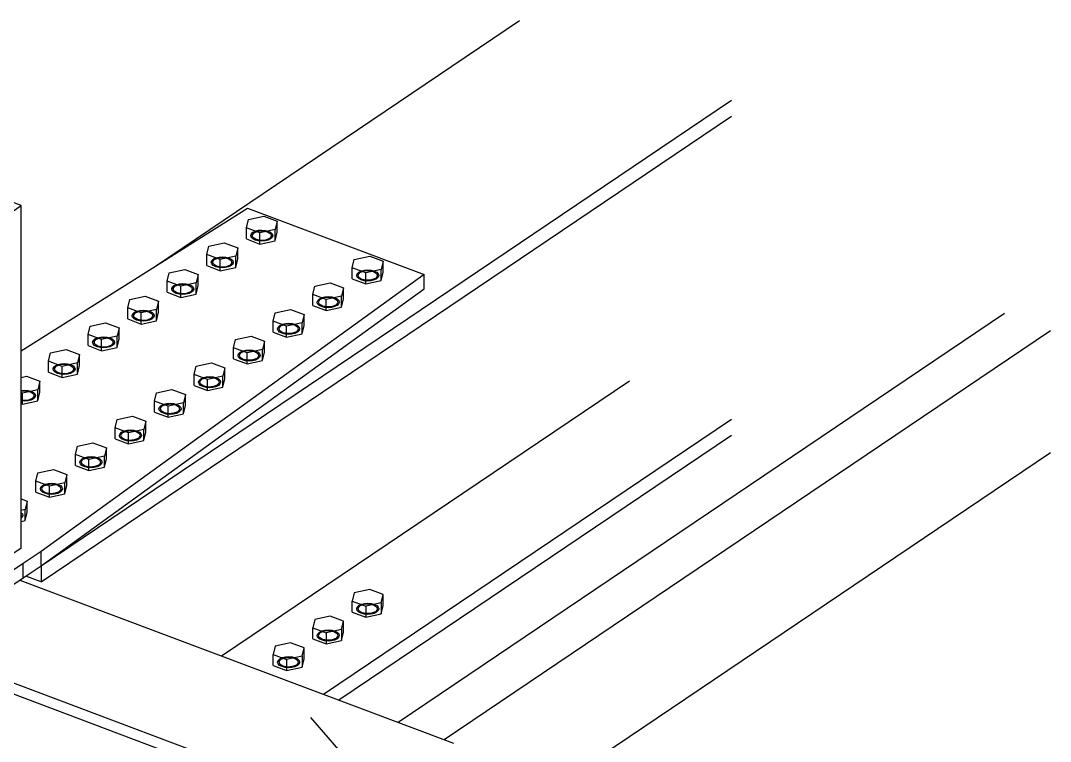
# Model space of a CAD drawing. Header units: millimetres. Extents: x 15962 to 71432, y 9666 to 72266.
# Drawn here: x 54967 to 56135, y 39751 to 40569 of the extents above; entities that cross this region are included whole.
import ezdxf

# ---------------------------------------------------------------- set-up
doc = ezdxf.new("R2010")
doc.units = ezdxf.units.MM
doc.header["$LTSCALE"] = 2

msp = doc.modelspace()

# ---------------------------------------------------------------- hatches: boundary and pattern name
at = {"linetype": 'Continuous'}
h = msp.add_hatch(dxfattribs=at)
h.set_pattern_fill('', scale=14, style=0, pattern_type=0)
h.set_pattern_definition([(45, (54610.557, 40332.933), (-31.431, 31.431), [])])
h.paths.add_polyline_path([(54763.1297, 40435.8638), (54610.557, 40332.9328), (54814.8767, 40256.0707), (54967.4495, 40359.0016)])
h.paths.add_polyline_path([(54814.6738, 40256.7757), (54611.9565, 40333.0351), (54763.3327, 40435.1587), (54966.0499, 40358.8994)])

# ---------------------------------------------------------------- linework, layer by layer
at = {"color": 2, "linetype": 'Continuous'}
for p, q in [((55119.7164, 40290.2352), (55532.9935, 40569.0465)), ((54989.9652, 39950.1081), (55773.3697, 40478.6204)), ((54989.9652, 39931.9676), (55773.3697, 40460.4799)), ((54967.4495, 40359.0016), (54763.1297, 40435.8638)), ((54814.8767, 40256.0707), (54967.4495, 40359.0016)), ((54967.4495, 39970.2756), (54967.4495, 40359.0016)), ((54967.4495, 40194.2627), (55224.2754, 40356.1378)), ((55224.2754, 40356.1378), (55424.7322, 40280.8796)), ((55424.7322, 40280.8796), (54989.9652, 39966.521)), ((55424.7322, 40264.4667), (55424.7322, 40280.8796)), ((54989.9652, 39950.1081), (55424.7322, 40264.4667)), ((55395.143, 39772.545), (56083.2742, 40236.7826)), ((55447.2239, 39752.9523), (56135.3557, 40217.1903)), ((55194.9035, 39847.8745), (55657.7888, 40160.1532)), ((55310.4832, 39804.3938), (55773.3697, 40116.6733)), ((55327.7462, 39797.8995), (55773.3697, 40098.5328)), ((55404.1579, 39585.6848), (56135.3557, 40078.9766)), ((54967.4495, 39970.2756), (54814.8767, 39867.3447)), ((54989.9652, 39966.521), (54969.6486, 39952.8824)), ((54989.9652, 39950.1081), (54989.9652, 39966.521)), ((54969.6486, 39952.8824), (54849.9837, 39872.1522)), ((54969.6486, 39936.4695), (54969.6486, 39952.8824)), ((54969.6486, 39936.4695), (54989.9652, 39950.1081)), ((54989.9652, 39950.1081), (54989.9652, 39931.9676)), ((54849.9837, 39855.7393), (54969.6486, 39936.4695)), ((54965.9803, 39933.9947), (55458.1866, 39748.8282)), ((54967.4495, 39933.442), (54967.4495, 39934.9859)), ((54989.9652, 39931.9676), (54972.6471, 39938.4824)), ((54852.2986, 39857.3011), (55344.5049, 39672.1346)), ((54840.3442, 39849.1863), (55344.5049, 39659.5226)), ((55327.8, 39797.8793), (55328.9668, 39798.7229))]:
    msp.add_line(p, q, dxfattribs=at)
at = {"color": 7, "linetype": 'Continuous'}
for p, q in [((55222.9715, 40333.7233), (55225.2109, 40343.2549)), ((55225.2109, 40343.2549), (55242.7162, 40347.0437)), ((55242.7162, 40347.0437), (55257.9821, 40341.3009)), ((55257.9821, 40341.3009), (55255.7427, 40331.7693)), ((55257.9821, 40328.758), (55257.9821, 40341.3009)), ((55222.9715, 40321.1804), (55222.9715, 40333.7233)), ((55238.2374, 40327.9804), (55222.9715, 40333.7233)), ((55228.6402, 40326.9934), (55230.4611, 40328.737)), ((55230.4611, 40328.737), (55233.2625, 40330.1117)), ((55231.663, 40328.2848), (55236.1346, 40330.0607)), ((55233.2625, 40330.1117), (55236.77, 40330.9831)), ((55236.1346, 40330.0607), (55241.7697, 40330.4723)), ((55236.77, 40330.9831), (55240.6404, 40331.2658)), ((55255.7427, 40331.7693), (55238.2374, 40327.9804)), ((55240.6404, 40331.2658), (55244.4948, 40330.9322)), ((55241.7697, 40330.4723), (55247.0584, 40329.4094)), ((55244.4948, 40330.9322), (55247.9558, 40330.0148)), ((55247.0584, 40329.4094), (55250.5835, 40327.1567)), ((55247.9558, 40330.0148), (55250.6848, 40328.6036)), ((55250.6848, 40328.6036), (55252.4145, 40326.8366)), ((55255.7427, 40319.2264), (55255.7427, 40331.7693)), ((55255.7427, 40319.2264), (55257.9821, 40328.758)), ((55222.9715, 40321.1804), (55238.2374, 40315.4375)), ((55227.9779, 40325.0516), (55228.6402, 40326.9934)), ((55228.539, 40323.1018), (55227.9779, 40325.0516)), ((55230.2688, 40321.3348), (55228.539, 40323.1018)), ((55229.553, 40325.6205), (55231.663, 40328.2848)), ((55230.3701, 40322.7817), (55229.553, 40325.6205)), ((55232.9977, 40319.9236), (55230.2688, 40321.3348)), ((55233.8952, 40320.529), (55230.3701, 40322.7817)), ((55236.4588, 40319.0062), (55232.9977, 40319.9236)), ((55239.1839, 40319.4661), (55233.8952, 40320.529)), ((55240.3132, 40318.6726), (55236.4588, 40319.0062)), ((55238.2374, 40315.4375), (55238.2374, 40327.9804)), ((55238.2374, 40315.4375), (55255.7427, 40319.2264)), ((55244.819, 40319.8777), (55239.1839, 40319.4661)), ((55244.1836, 40318.9553), (55240.3132, 40318.6726)), ((55247.6911, 40319.8267), (55244.1836, 40318.9553)), ((55249.2906, 40321.6536), (55244.819, 40319.8777)), ((55250.4925, 40321.2014), (55247.6911, 40319.8267)), ((55251.4005, 40324.3179), (55249.2906, 40321.6536)), ((55252.3134, 40322.945), (55250.4925, 40321.2014)), ((55250.5835, 40327.1567), (55251.4005, 40324.3179)), ((55252.9757, 40324.8868), (55252.3134, 40322.945)), ((55252.4145, 40326.8366), (55252.9757, 40324.8868)), ((55178.0971, 40303.4495), (55180.3365, 40312.9811)), ((55180.3365, 40312.9811), (55197.8418, 40316.7699)), ((55197.8418, 40316.7699), (55213.1078, 40311.0271)), ((55213.1078, 40311.0271), (55210.8684, 40301.4955)), ((55213.1078, 40298.4842), (55213.1078, 40311.0271)), ((55178.0971, 40290.9066), (55178.0971, 40303.4495)), ((55193.3631, 40297.7066), (55178.0971, 40303.4495)), ((55183.1035, 40294.7778), (55183.7658, 40296.7196)), ((55183.6647, 40292.828), (55183.1035, 40294.7778)), ((55183.7658, 40296.7196), (55185.5868, 40298.4631)), ((55184.6787, 40295.3467), (55186.7887, 40298.011)), ((55185.4957, 40292.5079), (55184.6787, 40295.3467)), ((55185.5868, 40298.4631), (55188.3881, 40299.8379)), ((55186.7887, 40298.011), (55191.2603, 40299.7869)), ((55188.3881, 40299.8379), (55191.8957, 40300.7093)), ((55191.2603, 40299.7869), (55196.8954, 40300.1985)), ((55191.8957, 40300.7093), (55195.7661, 40300.992)), ((55210.8684, 40301.4955), (55193.3631, 40297.7066)), ((55193.3631, 40285.1637), (55193.3631, 40297.7066)), ((55195.7661, 40300.992), (55199.6204, 40300.6584)), ((55196.8954, 40300.1985), (55202.184, 40299.1355)), ((55199.6204, 40300.6584), (55203.0815, 40299.741)), ((55202.184, 40299.1355), (55205.7092, 40296.8829)), ((55203.0815, 40299.741), (55205.8105, 40298.3298)), ((55206.5262, 40294.0441), (55204.4162, 40291.3798)), ((55205.7092, 40296.8829), (55206.5262, 40294.0441)), ((55205.8105, 40298.3298), (55207.5402, 40296.5628)), ((55208.1014, 40294.613), (55207.4391, 40292.6712)), ((55207.5402, 40296.5628), (55208.1014, 40294.613)), ((55210.8684, 40288.9526), (55210.8684, 40301.4955)), ((55210.8684, 40288.9526), (55213.1078, 40298.4842)), ((55343.1595, 40288.5102), (55345.3989, 40298.0419)), ((55345.3989, 40298.0419), (55362.9043, 40301.8307)), ((55362.9043, 40301.8307), (55378.1702, 40296.0879)), ((55378.1702, 40296.0879), (55375.9308, 40286.5562)), ((55378.1702, 40283.545), (55378.1702, 40296.0879)), ((55133.2228, 40273.1756), (55135.4622, 40282.7073)), ((55135.4622, 40282.7073), (55152.9675, 40286.4961)), ((55152.9675, 40286.4961), (55168.2334, 40280.7533)), ((55178.0971, 40290.9066), (55193.3631, 40285.1637)), ((55185.3944, 40291.061), (55183.6647, 40292.828)), ((55188.1234, 40289.6498), (55185.3944, 40291.061)), ((55189.0209, 40290.2552), (55185.4957, 40292.5079)), ((55191.5845, 40288.7324), (55188.1234, 40289.6498)), ((55194.3095, 40289.1923), (55189.0209, 40290.2552)), ((55195.4388, 40288.3988), (55191.5845, 40288.7324)), ((55193.3631, 40285.1637), (55210.8684, 40288.9526)), ((55199.9446, 40289.6039), (55194.3095, 40289.1923)), ((55199.3092, 40288.6815), (55195.4388, 40288.3988)), ((55202.8168, 40289.5529), (55199.3092, 40288.6815)), ((55204.4162, 40291.3798), (55199.9446, 40289.6039)), ((55205.6181, 40290.9276), (55202.8168, 40289.5529)), ((55207.4391, 40292.6712), (55205.6181, 40290.9276)), ((55343.1595, 40275.9673), (55343.1595, 40288.5102)), ((55358.4255, 40282.7674), (55343.1595, 40288.5102)), ((55348.8282, 40281.7803), (55350.6492, 40283.5239)), ((55349.7411, 40280.4075), (55351.8511, 40283.0718)), ((55350.6492, 40283.5239), (55353.4506, 40284.8987)), ((55351.8511, 40283.0718), (55356.3227, 40284.8476)), ((55353.4506, 40284.8987), (55356.9581, 40285.7701)), ((55356.3227, 40284.8476), (55361.9578, 40285.2593)), ((55356.9581, 40285.7701), (55360.8285, 40286.0528)), ((55375.9308, 40286.5562), (55358.4255, 40282.7674)), ((55358.4255, 40270.2245), (55358.4255, 40282.7674)), ((55360.8285, 40286.0528), (55364.6829, 40285.7191)), ((55361.9578, 40285.2593), (55367.2464, 40284.1963)), ((55364.6829, 40285.7191), (55368.1439, 40284.8018)), ((55367.2464, 40284.1963), (55370.7716, 40281.9436)), ((55368.1439, 40284.8018), (55370.8729, 40283.3905)), ((55370.7716, 40281.9436), (55371.5886, 40279.1048)), ((55370.8729, 40283.3905), (55372.6026, 40281.6235)), ((55375.9308, 40274.0133), (55375.9308, 40286.5562)), ((55375.9308, 40274.0133), (55378.1702, 40283.545)), ((55133.2228, 40260.6328), (55133.2228, 40273.1756)), ((55148.4887, 40267.4328), (55133.2228, 40273.1756)), ((55143.5138, 40269.5641), (55147.0213, 40270.4355)), ((55147.0213, 40270.4355), (55150.8917, 40270.7182)), ((55165.994, 40271.2216), (55148.4887, 40267.4328)), ((55150.8917, 40270.7182), (55154.7461, 40270.3846)), ((55154.7461, 40270.3846), (55158.2072, 40269.4672)), ((55168.2334, 40280.7533), (55165.994, 40271.2216)), ((55165.994, 40258.6787), (55165.994, 40271.2216)), ((55168.2334, 40268.2104), (55168.2334, 40280.7533)), ((55300.5246, 40267.7681), (55318.0299, 40271.5569)), ((55318.0299, 40271.5569), (55333.2958, 40265.8141)), ((55343.1595, 40275.9673), (55358.4255, 40270.2245)), ((55348.1659, 40279.8386), (55348.8282, 40281.7803)), ((55348.7271, 40277.8888), (55348.1659, 40279.8386)), ((55350.4568, 40276.1218), (55348.7271, 40277.8888)), ((55350.5582, 40277.5687), (55349.7411, 40280.4075)), ((55353.1858, 40274.7105), (55350.4568, 40276.1218)), ((55354.0833, 40275.316), (55350.5582, 40277.5687)), ((55356.6469, 40273.7932), (55353.1858, 40274.7105)), ((55359.372, 40274.253), (55354.0833, 40275.316)), ((55360.5012, 40273.4595), (55356.6469, 40273.7932)), ((55358.4255, 40270.2245), (55375.9308, 40274.0133)), ((55365.007, 40274.6647), (55359.372, 40274.253)), ((55364.3716, 40273.7422), (55360.5012, 40273.4595)), ((55367.8792, 40274.6136), (55364.3716, 40273.7422)), ((55369.4787, 40276.4405), (55365.007, 40274.6647)), ((55370.6805, 40275.9884), (55367.8792, 40274.6136)), ((55371.5886, 40279.1048), (55369.4787, 40276.4405)), ((55372.5015, 40277.732), (55370.6805, 40275.9884)), ((55373.1638, 40279.6737), (55372.5015, 40277.732)), ((55372.6026, 40281.6235), (55373.1638, 40279.6737)), ((55133.2228, 40260.6328), (55148.4887, 40254.8899)), ((55138.2292, 40264.504), (55138.8915, 40266.4457)), ((55138.7904, 40262.5542), (55138.2292, 40264.504)), ((55140.5201, 40260.7872), (55138.7904, 40262.5542)), ((55138.8915, 40266.4457), (55140.7124, 40268.1893)), ((55139.8044, 40265.0729), (55141.9143, 40267.7372)), ((55140.6214, 40262.2341), (55139.8044, 40265.0729)), ((55143.249, 40259.3759), (55140.5201, 40260.7872)), ((55144.1465, 40259.9814), (55140.6214, 40262.2341)), ((55140.7124, 40268.1893), (55143.5138, 40269.5641)), ((55141.9143, 40267.7372), (55146.3859, 40269.5131)), ((55146.7101, 40258.4586), (55143.249, 40259.3759)), ((55149.4352, 40258.9185), (55144.1465, 40259.9814)), ((55146.3859, 40269.5131), (55152.021, 40269.9247)), ((55148.4887, 40254.8899), (55148.4887, 40267.4328)), ((55148.4887, 40254.8899), (55165.994, 40258.6787)), ((55155.0703, 40259.3301), (55149.4352, 40258.9185)), ((55152.021, 40269.9247), (55157.3097, 40268.8617)), ((55157.9424, 40259.279), (55154.4349, 40258.4077)), ((55159.5419, 40261.106), (55155.0703, 40259.3301)), ((55157.3097, 40268.8617), (55160.8348, 40266.6091)), ((55160.7438, 40260.6538), (55157.9424, 40259.279)), ((55158.2072, 40269.4672), (55160.9361, 40268.056)), ((55161.6519, 40263.7702), (55159.5419, 40261.106)), ((55162.5647, 40262.3974), (55160.7438, 40260.6538)), ((55160.8348, 40266.6091), (55161.6519, 40263.7702)), ((55160.9361, 40268.056), (55162.6659, 40266.289)), ((55163.227, 40264.3392), (55162.5647, 40262.3974)), ((55162.6659, 40266.289), (55163.227, 40264.3392)), ((55165.994, 40258.6787), (55168.2334, 40268.2104)), ((55298.2852, 40258.2364), (55300.5246, 40267.7681)), ((55333.2958, 40265.8141), (55331.0565, 40256.2824)), ((55333.2958, 40253.2712), (55333.2958, 40265.8141)), ((55088.3484, 40242.9018), (55090.5878, 40252.4335)), ((55090.5878, 40252.4335), (55108.0931, 40256.2223)), ((55108.0931, 40256.2223), (55123.3591, 40250.4795)), ((55123.3591, 40250.4795), (55121.1197, 40240.9478)), ((55123.3591, 40237.9366), (55123.3591, 40250.4795)), ((55150.5645, 40258.1249), (55146.7101, 40258.4586)), ((55154.4349, 40258.4077), (55150.5645, 40258.1249)), ((55298.2852, 40245.6935), (55298.2852, 40258.2364)), ((55313.5511, 40252.4936), (55298.2852, 40258.2364)), ((55303.2916, 40249.5648), (55303.9539, 40251.5065)), ((55303.8528, 40247.615), (55303.2916, 40249.5648)), ((55305.5825, 40245.848), (55303.8528, 40247.615)), ((55303.9539, 40251.5065), (55305.7749, 40253.2501)), ((55304.8668, 40250.1337), (55306.9767, 40252.798)), ((55305.6838, 40247.2949), (55304.8668, 40250.1337)), ((55309.209, 40245.0422), (55305.6838, 40247.2949)), ((55305.7749, 40253.2501), (55308.5762, 40254.6249)), ((55306.9767, 40252.798), (55311.4483, 40254.5738)), ((55308.5762, 40254.6249), (55312.0838, 40255.4963)), ((55311.4483, 40254.5738), (55317.0834, 40254.9854)), ((55312.0838, 40255.4963), (55315.9541, 40255.779)), ((55331.0565, 40256.2824), (55313.5511, 40252.4936)), ((55313.5511, 40239.9507), (55313.5511, 40252.4936)), ((55315.9541, 40255.779), (55319.8085, 40255.4453)), ((55317.0834, 40254.9854), (55322.3721, 40253.9225)), ((55319.8085, 40255.4453), (55323.2696, 40254.528)), ((55322.3721, 40253.9225), (55325.8972, 40251.6698)), ((55323.2696, 40254.528), (55325.9985, 40253.1167)), ((55326.7143, 40248.831), (55324.6043, 40246.1667)), ((55327.6271, 40247.4582), (55325.8062, 40245.7146)), ((55325.8972, 40251.6698), (55326.7143, 40248.831)), ((55325.9985, 40253.1167), (55327.7283, 40251.3497)), ((55328.2895, 40249.3999), (55327.6271, 40247.4582)), ((55327.7283, 40251.3497), (55328.2895, 40249.3999)), ((55331.0565, 40243.7395), (55331.0565, 40256.2824)), ((55331.0565, 40243.7395), (55333.2958, 40253.2712)), ((55088.3484, 40230.3589), (55088.3484, 40242.9018)), ((55103.6144, 40237.159), (55088.3484, 40242.9018)), ((55093.3548, 40234.2302), (55094.0171, 40236.1719)), ((55094.0171, 40236.1719), (55095.8381, 40237.9155)), ((55094.93, 40234.7991), (55097.04, 40237.4634)), ((55095.8381, 40237.9155), (55098.6394, 40239.2903)), ((55097.04, 40237.4634), (55101.5116, 40239.2393)), ((55098.6394, 40239.2903), (55102.147, 40240.1617)), ((55101.5116, 40239.2393), (55107.1467, 40239.6509)), ((55102.147, 40240.1617), (55106.0174, 40240.4444)), ((55121.1197, 40240.9478), (55103.6144, 40237.159)), ((55103.6144, 40224.6161), (55103.6144, 40237.159)), ((55106.0174, 40240.4444), (55109.8718, 40240.1107)), ((55107.1467, 40239.6509), (55112.4353, 40238.5879)), ((55109.8718, 40240.1107), (55113.3328, 40239.1934)), ((55112.4353, 40238.5879), (55115.9605, 40236.3352)), ((55113.3328, 40239.1934), (55116.0618, 40237.7821)), ((55115.9605, 40236.3352), (55116.7775, 40233.4964)), ((55116.0618, 40237.7821), (55117.7915, 40236.0151)), ((55117.7915, 40236.0151), (55118.3527, 40234.0653)), ((55121.1197, 40228.4049), (55121.1197, 40240.9478)), ((55121.1197, 40228.4049), (55123.3591, 40237.9366)), ((55253.4109, 40227.9626), (55255.6502, 40237.4942)), ((55255.6502, 40237.4942), (55273.1556, 40241.2831)), ((55273.1556, 40241.2831), (55288.4215, 40235.5402)), ((55288.4215, 40235.5402), (55286.1821, 40226.0086)), ((55288.4215, 40222.9973), (55288.4215, 40235.5402)), ((55298.2852, 40245.6935), (55313.5511, 40239.9507)), ((55308.3115, 40244.4367), (55305.5825, 40245.848)), ((55311.7725, 40243.5194), (55308.3115, 40244.4367)), ((55314.4976, 40243.9792), (55309.209, 40245.0422)), ((55315.6269, 40243.1857), (55311.7725, 40243.5194)), ((55313.5511, 40239.9507), (55331.0565, 40243.7395)), ((55320.1327, 40244.3908), (55314.4976, 40243.9792)), ((55319.4973, 40243.4684), (55315.6269, 40243.1857)), ((55323.0048, 40244.3398), (55319.4973, 40243.4684)), ((55324.6043, 40246.1667), (55320.1327, 40244.3908)), ((55325.8062, 40245.7146), (55323.0048, 40244.3398)), ((55045.7135, 40222.1597), (55063.2188, 40225.9485)), ((55063.2188, 40225.9485), (55078.4847, 40220.2057)), ((55088.3484, 40230.3589), (55103.6144, 40224.6161)), ((55093.916, 40232.2804), (55093.3548, 40234.2302)), ((55095.6457, 40230.5134), (55093.916, 40232.2804)), ((55095.7471, 40231.9603), (55094.93, 40234.7991)), ((55098.3747, 40229.1021), (55095.6457, 40230.5134)), ((55099.2722, 40229.7076), (55095.7471, 40231.9603)), ((55101.8358, 40228.1848), (55098.3747, 40229.1021)), ((55104.5609, 40228.6447), (55099.2722, 40229.7076)), ((55105.6901, 40227.8511), (55101.8358, 40228.1848)), ((55103.6144, 40224.6161), (55121.1197, 40228.4049)), ((55110.1959, 40229.0563), (55104.5609, 40228.6447)), ((55109.5605, 40228.1338), (55105.6901, 40227.8511)), ((55113.0681, 40229.0052), (55109.5605, 40228.1338)), ((55114.6676, 40230.8321), (55110.1959, 40229.0563)), ((55115.8694, 40230.38), (55113.0681, 40229.0052)), ((55116.7775, 40233.4964), (55114.6676, 40230.8321)), ((55117.6904, 40232.1236), (55115.8694, 40230.38)), ((55118.3527, 40234.0653), (55117.6904, 40232.1236)), ((55253.4109, 40215.4197), (55253.4109, 40227.9626)), ((55268.6768, 40222.2198), (55253.4109, 40227.9626)), ((55260.9005, 40222.9763), (55263.7019, 40224.3511)), ((55262.1024, 40222.5241), (55266.574, 40224.3)), ((55263.7019, 40224.3511), (55267.2094, 40225.2225)), ((55266.574, 40224.3), (55272.2091, 40224.7116)), ((55267.2094, 40225.2225), (55271.0798, 40225.5052)), ((55286.1821, 40226.0086), (55268.6768, 40222.2198)), ((55271.0798, 40225.5052), (55274.9342, 40225.1715)), ((55272.2091, 40224.7116), (55277.4978, 40223.6487)), ((55274.9342, 40225.1715), (55278.3952, 40224.2542)), ((55277.4978, 40223.6487), (55281.0229, 40221.396)), ((55278.3952, 40224.2542), (55281.1242, 40222.8429)), ((55286.1821, 40213.4657), (55286.1821, 40226.0086)), ((55043.4741, 40212.628), (55045.7135, 40222.1597)), ((55043.4741, 40200.0851), (55043.4741, 40212.628)), ((55058.74, 40206.8852), (55043.4741, 40212.628)), ((55078.4847, 40220.2057), (55076.2454, 40210.674)), ((55078.4847, 40207.6628), (55078.4847, 40220.2057)), ((55253.4109, 40215.4197), (55268.6768, 40209.6769)), ((55258.4173, 40219.291), (55259.0796, 40221.2327)), ((55258.9784, 40217.3412), (55258.4173, 40219.291)), ((55260.7082, 40215.5741), (55258.9784, 40217.3412)), ((55259.0796, 40221.2327), (55260.9005, 40222.9763)), ((55259.9924, 40219.8599), (55262.1024, 40222.5241)), ((55260.8095, 40217.021), (55259.9924, 40219.8599)), ((55263.4371, 40214.1629), (55260.7082, 40215.5741)), ((55264.3346, 40214.7684), (55260.8095, 40217.021)), ((55266.8982, 40213.2455), (55263.4371, 40214.1629)), ((55269.6233, 40213.7054), (55264.3346, 40214.7684)), ((55270.7526, 40212.9119), (55266.8982, 40213.2455)), ((55268.6768, 40209.6769), (55268.6768, 40222.2198)), ((55268.6768, 40209.6769), (55286.1821, 40213.4657)), ((55275.2584, 40214.117), (55269.6233, 40213.7054)), ((55274.623, 40213.1946), (55270.7526, 40212.9119)), ((55278.1305, 40214.066), (55274.623, 40213.1946)), ((55279.73, 40215.8929), (55275.2584, 40214.117)), ((55280.9319, 40215.4408), (55278.1305, 40214.066)), ((55281.8399, 40218.5572), (55279.73, 40215.8929)), ((55282.7528, 40217.1844), (55280.9319, 40215.4408)), ((55281.0229, 40221.396), (55281.8399, 40218.5572)), ((55281.1242, 40222.8429), (55282.8539, 40221.0759)), ((55283.4151, 40219.1261), (55282.7528, 40217.1844)), ((55282.8539, 40221.0759), (55283.4151, 40219.1261)), ((55286.1821, 40213.4657), (55288.4215, 40222.9973)), ((55043.4741, 40200.0851), (55058.74, 40194.3423)), ((55048.4805, 40203.9564), (55049.1428, 40205.8981)), ((55049.0417, 40202.0066), (55048.4805, 40203.9564)), ((55050.7714, 40200.2396), (55049.0417, 40202.0066)), ((55049.1428, 40205.8981), (55050.9637, 40207.6417)), ((55050.0557, 40204.5253), (55052.1656, 40207.1896)), ((55050.8727, 40201.6865), (55050.0557, 40204.5253)), ((55053.5004, 40198.8283), (55050.7714, 40200.2396)), ((55054.3978, 40199.4338), (55050.8727, 40201.6865)), ((55050.9637, 40207.6417), (55053.7651, 40209.0165)), ((55052.1656, 40207.1896), (55056.6372, 40208.9654)), ((55053.7651, 40209.0165), (55057.2726, 40209.8879)), ((55056.6372, 40208.9654), (55062.2723, 40209.3771)), ((55057.2726, 40209.8879), (55061.143, 40210.1706)), ((55076.2454, 40210.674), (55058.74, 40206.8852)), ((55058.74, 40194.3423), (55058.74, 40206.8852)), ((55061.143, 40210.1706), (55064.9974, 40209.8369)), ((55062.2723, 40209.3771), (55067.561, 40208.3141)), ((55064.9974, 40209.8369), (55068.4585, 40208.9196)), ((55069.7932, 40200.5583), (55065.3216, 40198.7825)), ((55067.561, 40208.3141), (55071.0861, 40206.0614)), ((55070.9951, 40200.1062), (55068.1937, 40198.7314)), ((55068.4585, 40208.9196), (55071.1874, 40207.5083)), ((55071.9032, 40203.2226), (55069.7932, 40200.5583)), ((55072.816, 40201.8498), (55070.9951, 40200.1062)), ((55071.0861, 40206.0614), (55071.9032, 40203.2226)), ((55071.1874, 40207.5083), (55072.9172, 40205.7413)), ((55073.4783, 40203.7915), (55072.816, 40201.8498)), ((55072.9172, 40205.7413), (55073.4783, 40203.7915)), ((55076.2454, 40198.1311), (55076.2454, 40210.674)), ((55076.2454, 40198.1311), (55078.4847, 40207.6628)), ((55208.5365, 40197.6888), (55210.7759, 40207.2204)), ((55210.7759, 40207.2204), (55228.2812, 40211.0093)), ((55228.2812, 40211.0093), (55243.5472, 40205.2664)), ((55243.5472, 40205.2664), (55241.3078, 40195.7348)), ((55243.5472, 40192.7235), (55243.5472, 40205.2664)), ((54998.5998, 40182.3542), (55000.8391, 40191.8859)), ((55000.8391, 40191.8859), (55018.3445, 40195.6747)), ((55018.3445, 40195.6747), (55033.6104, 40189.9319)), ((55033.6104, 40189.9319), (55031.371, 40180.4002)), ((55033.6104, 40177.389), (55033.6104, 40189.9319)), ((55056.9614, 40197.911), (55053.5004, 40198.8283)), ((55059.6865, 40198.3708), (55054.3978, 40199.4338)), ((55060.8158, 40197.5773), (55056.9614, 40197.911)), ((55058.74, 40194.3423), (55076.2454, 40198.1311)), ((55065.3216, 40198.7825), (55059.6865, 40198.3708)), ((55064.6862, 40197.86), (55060.8158, 40197.5773)), ((55068.1937, 40198.7314), (55064.6862, 40197.86)), ((55208.5365, 40185.1459), (55208.5365, 40197.6888)), ((55223.8025, 40191.946), (55208.5365, 40197.6888)), ((55213.5429, 40189.0171), (55214.2052, 40190.9589)), ((55214.1041, 40187.0673), (55213.5429, 40189.0171)), ((55214.2052, 40190.9589), (55216.0262, 40192.7025)), ((55215.1181, 40189.586), (55217.228, 40192.2503)), ((55215.9351, 40186.7472), (55215.1181, 40189.586)), ((55216.0262, 40192.7025), (55218.8275, 40194.0772)), ((55217.228, 40192.2503), (55221.6997, 40194.0262)), ((55218.8275, 40194.0772), (55222.3351, 40194.9486)), ((55221.6997, 40194.0262), (55227.3347, 40194.4378)), ((55222.3351, 40194.9486), (55226.2055, 40195.2313)), ((55241.3078, 40195.7348), (55223.8025, 40191.946)), ((55223.8025, 40179.4031), (55223.8025, 40191.946)), ((55226.2055, 40195.2313), (55230.0598, 40194.8977)), ((55227.3347, 40194.4378), (55232.6234, 40193.3749)), ((55230.0598, 40194.8977), (55233.5209, 40193.9803)), ((55232.6234, 40193.3749), (55236.1485, 40191.1222)), ((55233.5209, 40193.9803), (55236.2499, 40192.5691)), ((55236.1485, 40191.1222), (55236.9656, 40188.2834)), ((55236.2499, 40192.5691), (55237.9796, 40190.8021)), ((55238.5408, 40188.8523), (55237.8785, 40186.9106)), ((55237.9796, 40190.8021), (55238.5408, 40188.8523)), ((55241.3078, 40183.1919), (55241.3078, 40195.7348)), ((55241.3078, 40183.1919), (55243.5472, 40192.7235)), ((54998.5998, 40169.8113), (54998.5998, 40182.3542)), ((55013.8657, 40176.6114), (54998.5998, 40182.3542)), ((55004.2685, 40175.6243), (55006.0894, 40177.3679)), ((55005.1813, 40174.2515), (55007.2913, 40176.9158)), ((55006.0894, 40177.3679), (55008.8908, 40178.7427)), ((55007.2913, 40176.9158), (55011.7629, 40178.6916)), ((55008.8908, 40178.7427), (55012.3983, 40179.6141)), ((55011.7629, 40178.6916), (55017.398, 40179.1032)), ((55012.3983, 40179.6141), (55016.2687, 40179.8968)), ((55031.371, 40180.4002), (55013.8657, 40176.6114)), ((55016.2687, 40179.8968), (55020.1231, 40179.5631)), ((55017.398, 40179.1032), (55022.6866, 40178.0403)), ((55020.1231, 40179.5631), (55023.5841, 40178.6458)), ((55022.6866, 40178.0403), (55026.2118, 40175.7876)), ((55023.5841, 40178.6458), (55026.3131, 40177.2345)), ((55026.3131, 40177.2345), (55028.0428, 40175.4675)), ((55031.371, 40167.8573), (55031.371, 40180.4002)), ((55031.371, 40167.8573), (55033.6104, 40177.389)), ((55163.6622, 40167.415), (55165.9016, 40176.9466)), ((55165.9016, 40176.9466), (55183.4069, 40180.7354)), ((55183.4069, 40180.7354), (55198.6728, 40174.9926)), ((55208.5365, 40185.1459), (55223.8025, 40179.4031)), ((55215.8338, 40185.3003), (55214.1041, 40187.0673)), ((55218.5628, 40183.8891), (55215.8338, 40185.3003)), ((55219.4603, 40184.4946), (55215.9351, 40186.7472)), ((55222.0238, 40182.9717), (55218.5628, 40183.8891)), ((55224.7489, 40183.4316), (55219.4603, 40184.4946)), ((55225.8782, 40182.6381), (55222.0238, 40182.9717)), ((55223.8025, 40179.4031), (55241.3078, 40183.1919)), ((55230.384, 40183.8432), (55224.7489, 40183.4316)), ((55229.7486, 40182.9208), (55225.8782, 40182.6381)), ((55233.2562, 40183.7922), (55229.7486, 40182.9208)), ((55234.8556, 40185.6191), (55230.384, 40183.8432)), ((55236.0575, 40185.167), (55233.2562, 40183.7922)), ((55236.9656, 40188.2834), (55234.8556, 40185.6191)), ((55237.8785, 40186.9106), (55236.0575, 40185.167)), ((54967.4495, 40164.0978), (54973.4701, 40165.4009)), ((54973.4701, 40165.4009), (54988.7361, 40159.658)), ((54998.5998, 40169.8113), (55013.8657, 40164.0685)), ((55003.6061, 40173.6826), (55004.2685, 40175.6243)), ((55004.1673, 40171.7328), (55003.6061, 40173.6826)), ((55005.8971, 40169.9658), (55004.1673, 40171.7328)), ((55005.9984, 40171.4127), (55005.1813, 40174.2515)), ((55008.626, 40168.5545), (55005.8971, 40169.9658)), ((55009.5235, 40169.16), (55005.9984, 40171.4127)), ((55012.0871, 40167.6372), (55008.626, 40168.5545)), ((55014.8122, 40168.097), (55009.5235, 40169.16)), ((55015.9415, 40167.3035), (55012.0871, 40167.6372)), ((55013.8657, 40164.0685), (55013.8657, 40176.6114)), ((55013.8657, 40164.0685), (55031.371, 40167.8573)), ((55020.4473, 40168.5086), (55014.8122, 40168.097)), ((55019.8118, 40167.5862), (55015.9415, 40167.3035)), ((55023.3194, 40168.4576), (55019.8118, 40167.5862)), ((55024.9189, 40170.2845), (55020.4473, 40168.5086)), ((55026.1207, 40169.8324), (55023.3194, 40168.4576)), ((55027.0288, 40172.9488), (55024.9189, 40170.2845)), ((55027.9417, 40171.576), (55026.1207, 40169.8324)), ((55026.2118, 40175.7876), (55027.0288, 40172.9488)), ((55028.604, 40173.5177), (55027.9417, 40171.576)), ((55028.0428, 40175.4675), (55028.604, 40173.5177)), ((55163.6622, 40154.8721), (55163.6622, 40167.415)), ((55178.9281, 40161.6721), (55163.6622, 40167.415)), ((55196.4334, 40165.461), (55178.9281, 40161.6721)), ((55198.6728, 40174.9926), (55196.4334, 40165.461)), ((55196.4334, 40152.9181), (55196.4334, 40165.461)), ((55198.6728, 40162.4497), (55198.6728, 40174.9926)), ((54988.7361, 40159.658), (54986.4967, 40150.1264)), ((54988.7361, 40147.1152), (54988.7361, 40159.658)), ((55163.6622, 40154.8721), (55178.9281, 40149.1292)), ((55168.6686, 40158.7433), (55169.3309, 40160.6851)), ((55169.2297, 40156.7935), (55168.6686, 40158.7433)), ((55170.9595, 40155.0265), (55169.2297, 40156.7935)), ((55169.3309, 40160.6851), (55171.1518, 40162.4287)), ((55170.2437, 40159.3122), (55172.3537, 40161.9765)), ((55171.0608, 40156.4734), (55170.2437, 40159.3122)), ((55173.6884, 40153.6153), (55170.9595, 40155.0265)), ((55174.5859, 40154.2207), (55171.0608, 40156.4734)), ((55171.1518, 40162.4287), (55173.9532, 40163.8034)), ((55172.3537, 40161.9765), (55176.8253, 40163.7524)), ((55177.1495, 40152.6979), (55173.6884, 40153.6153)), ((55173.9532, 40163.8034), (55177.4607, 40164.6748)), ((55179.8746, 40153.1578), (55174.5859, 40154.2207)), ((55176.8253, 40163.7524), (55182.4604, 40164.164)), ((55177.4607, 40164.6748), (55181.3311, 40164.9575)), ((55178.9281, 40149.1292), (55178.9281, 40161.6721)), ((55185.5097, 40153.5694), (55179.8746, 40153.1578)), ((55181.3311, 40164.9575), (55185.1855, 40164.6239)), ((55182.4604, 40164.164), (55187.7491, 40163.1011)), ((55188.3818, 40153.5184), (55184.8743, 40152.647)), ((55185.1855, 40164.6239), (55188.6466, 40163.7065)), ((55189.9813, 40155.3453), (55185.5097, 40153.5694)), ((55187.7491, 40163.1011), (55191.2742, 40160.8484)), ((55191.1832, 40154.8931), (55188.3818, 40153.5184)), ((55188.6466, 40163.7065), (55191.3755, 40162.2953)), ((55192.0912, 40158.0096), (55189.9813, 40155.3453)), ((55193.0041, 40156.6367), (55191.1832, 40154.8931)), ((55191.2742, 40160.8484), (55192.0912, 40158.0096)), ((55191.3755, 40162.2953), (55193.1052, 40160.5283)), ((55193.6664, 40158.5785), (55193.0041, 40156.6367)), ((55193.1052, 40160.5283), (55193.6664, 40158.5785)), ((55196.4334, 40152.9181), (55198.6728, 40162.4497)), ((54967.4495, 40149.3217), (54967.524, 40149.3403)), ((54967.4495, 40148.4588), (54972.5236, 40148.8294)), ((54968.9913, 40146.3376), (54967.4495, 40146.9176)), ((54967.524, 40149.3403), (54971.3944, 40149.623)), ((54986.4967, 40150.1264), (54968.9913, 40146.3376)), ((54968.9913, 40133.7947), (54968.9913, 40146.3376)), ((54971.3944, 40149.623), (54975.2487, 40149.2893)), ((54972.5236, 40148.8294), (54977.8123, 40147.7665)), ((54975.2487, 40149.2893), (54978.7098, 40148.372)), ((54977.8123, 40147.7665), (54981.3374, 40145.5138)), ((54978.7098, 40148.372), (54981.4388, 40146.9607)), ((54982.1545, 40142.675), (54980.0445, 40140.0107)), ((54981.3374, 40145.5138), (54982.1545, 40142.675)), ((54981.4388, 40146.9607), (54983.1685, 40145.1937)), ((54983.7297, 40143.2439), (54983.0674, 40141.3022)), ((54983.1685, 40145.1937), (54983.7297, 40143.2439)), ((54986.4967, 40137.5835), (54986.4967, 40150.1264)), ((54986.4967, 40137.5835), (54988.7361, 40147.1152)), ((55118.7878, 40137.1412), (55121.0272, 40146.6728)), ((55121.0272, 40146.6728), (55138.5325, 40150.4616)), ((55138.5325, 40150.4616), (55153.7985, 40144.7188)), ((55153.7985, 40144.7188), (55151.5591, 40135.1871)), ((55153.7985, 40132.1759), (55153.7985, 40144.7188)), ((55181.0039, 40152.3643), (55177.1495, 40152.6979)), ((55178.9281, 40149.1292), (55196.4334, 40152.9181)), ((55184.8743, 40152.647), (55181.0039, 40152.3643)), ((54969.9378, 40137.8232), (54967.4495, 40138.3233)), ((54971.0671, 40137.0297), (54967.4495, 40137.3429)), ((54967.4495, 40134.3747), (54968.9913, 40133.7947)), ((54968.9913, 40133.7947), (54986.4967, 40137.5835)), ((54975.5729, 40138.2348), (54969.9378, 40137.8232)), ((54974.9375, 40137.3124), (54971.0671, 40137.0297)), ((54978.445, 40138.1838), (54974.9375, 40137.3124)), ((54980.0445, 40140.0107), (54975.5729, 40138.2348)), ((54981.2464, 40139.5586), (54978.445, 40138.1838)), ((54983.0674, 40141.3022), (54981.2464, 40139.5586)), ((55118.7878, 40124.5983), (55118.7878, 40137.1412)), ((55134.0538, 40131.3983), (55118.7878, 40137.1412)), ((55123.7942, 40128.4695), (55124.4565, 40130.4112)), ((55124.4565, 40130.4112), (55126.2775, 40132.1548)), ((55125.3694, 40129.0384), (55127.4794, 40131.7027)), ((55126.2775, 40132.1548), (55129.0788, 40133.5296)), ((55127.4794, 40131.7027), (55131.951, 40133.4786)), ((55129.0788, 40133.5296), (55132.5864, 40134.401)), ((55131.951, 40133.4786), (55137.5861, 40133.8902)), ((55132.5864, 40134.401), (55136.4568, 40134.6837)), ((55151.5591, 40135.1871), (55134.0538, 40131.3983)), ((55134.0538, 40118.8554), (55134.0538, 40131.3983)), ((55136.4568, 40134.6837), (55140.3111, 40134.3501)), ((55137.5861, 40133.8902), (55142.8747, 40132.8272)), ((55140.3111, 40134.3501), (55143.7722, 40133.4327)), ((55142.8747, 40132.8272), (55146.3999, 40130.5746)), ((55143.7722, 40133.4327), (55146.5012, 40132.0215)), ((55146.3999, 40130.5746), (55147.2169, 40127.7358)), ((55146.5012, 40132.0215), (55148.2309, 40130.2545)), ((55148.2309, 40130.2545), (55148.7921, 40128.3047)), ((55151.5591, 40122.6443), (55151.5591, 40135.1871)), ((55151.5591, 40122.6443), (55153.7985, 40132.1759)), ((55076.1529, 40116.399), (55093.6582, 40120.1878)), ((55093.6582, 40120.1878), (55108.9241, 40114.445)), ((55118.7878, 40124.5983), (55134.0538, 40118.8554)), ((55124.3554, 40126.5197), (55123.7942, 40128.4695)), ((55126.0851, 40124.7527), (55124.3554, 40126.5197)), ((55126.1864, 40126.1996), (55125.3694, 40129.0384)), ((55128.8141, 40123.3415), (55126.0851, 40124.7527)), ((55129.7116, 40123.9469), (55126.1864, 40126.1996)), ((55132.2752, 40122.4241), (55128.8141, 40123.3415)), ((55135.0002, 40122.884), (55129.7116, 40123.9469)), ((55136.1295, 40122.0905), (55132.2752, 40122.4241)), ((55134.0538, 40118.8554), (55151.5591, 40122.6443)), ((55140.6353, 40123.2956), (55135.0002, 40122.884)), ((55139.9999, 40122.3732), (55136.1295, 40122.0905)), ((55143.5075, 40123.2446), (55139.9999, 40122.3732)), ((55145.1069, 40125.0715), (55140.6353, 40123.2956)), ((55146.3088, 40124.6193), (55143.5075, 40123.2446)), ((55147.2169, 40127.7358), (55145.1069, 40125.0715)), ((55148.1298, 40126.3629), (55146.3088, 40124.6193)), ((55148.7921, 40128.3047), (55148.1298, 40126.3629)), ((55073.9135, 40106.8673), (55076.1529, 40116.399)), ((55073.9135, 40094.3245), (55073.9135, 40106.8673)), ((55089.1794, 40101.1245), (55073.9135, 40106.8673)), ((55108.9241, 40114.445), (55106.6847, 40104.9133)), ((55108.9241, 40101.9021), (55108.9241, 40114.445)), ((55078.9199, 40098.1957), (55079.5822, 40100.1374)), ((55079.4811, 40096.2459), (55078.9199, 40098.1957)), ((55081.2108, 40094.4789), (55079.4811, 40096.2459)), ((55079.5822, 40100.1374), (55081.4031, 40101.881)), ((55080.4951, 40098.7646), (55082.605, 40101.4289)), ((55081.3121, 40095.9258), (55080.4951, 40098.7646)), ((55084.8372, 40093.6731), (55081.3121, 40095.9258)), ((55081.4031, 40101.881), (55084.2045, 40103.2558)), ((55082.605, 40101.4289), (55087.0766, 40103.2048)), ((55084.2045, 40103.2558), (55087.712, 40104.1272)), ((55087.0766, 40103.2048), (55092.7117, 40103.6164)), ((55087.712, 40104.1272), (55091.5824, 40104.4099)), ((55106.6847, 40104.9133), (55089.1794, 40101.1245)), ((55089.1794, 40088.5816), (55089.1794, 40101.1245)), ((55091.5824, 40104.4099), (55095.4368, 40104.0763)), ((55092.7117, 40103.6164), (55098.0004, 40102.5534)), ((55095.4368, 40104.0763), (55098.8979, 40103.1589)), ((55098.0004, 40102.5534), (55101.5255, 40100.3008)), ((55098.8979, 40103.1589), (55101.6268, 40101.7477)), ((55102.3426, 40097.4619), (55100.2326, 40094.7977)), ((55103.2554, 40096.0891), (55101.4345, 40094.3455)), ((55101.5255, 40100.3008), (55102.3426, 40097.4619)), ((55101.6268, 40101.7477), (55103.3566, 40099.9806)), ((55103.9177, 40098.0308), (55103.2554, 40096.0891)), ((55103.3566, 40099.9806), (55103.9177, 40098.0308)), ((55106.6847, 40092.3704), (55106.6847, 40104.9133)), ((55106.6847, 40092.3704), (55108.9241, 40101.9021)), ((55029.0391, 40076.5935), (55031.2785, 40086.1252)), ((55031.2785, 40086.1252), (55048.7839, 40089.914)), ((55048.7839, 40089.914), (55064.0498, 40084.1712)), ((55064.0498, 40084.1712), (55061.8104, 40074.6395)), ((55064.0498, 40071.6283), (55064.0498, 40084.1712)), ((55073.9135, 40094.3245), (55089.1794, 40088.5816)), ((55083.9398, 40093.0676), (55081.2108, 40094.4789)), ((55087.4008, 40092.1503), (55083.9398, 40093.0676)), ((55090.1259, 40092.6102), (55084.8372, 40093.6731)), ((55091.2552, 40091.8166), (55087.4008, 40092.1503)), ((55089.1794, 40088.5816), (55106.6847, 40092.3704)), ((55095.761, 40093.0218), (55090.1259, 40092.6102)), ((55095.1256, 40092.0993), (55091.2552, 40091.8166)), ((55098.6331, 40092.9707), (55095.1256, 40092.0993)), ((55100.2326, 40094.7977), (55095.761, 40093.0218)), ((55101.4345, 40094.3455), (55098.6331, 40092.9707)), ((55029.0391, 40064.0506), (55029.0391, 40076.5935)), ((55044.3051, 40070.8507), (55029.0391, 40076.5935)), ((55034.7078, 40069.8636), (55036.5288, 40071.6072)), ((55036.5288, 40071.6072), (55039.3302, 40072.982)), ((55037.7307, 40071.1551), (55042.2023, 40072.931)), ((55039.3302, 40072.982), (55042.8377, 40073.8534)), ((55042.2023, 40072.931), (55047.8374, 40073.3426)), ((55042.8377, 40073.8534), (55046.7081, 40074.1361)), ((55061.8104, 40074.6395), (55044.3051, 40070.8507)), ((55046.7081, 40074.1361), (55050.5625, 40073.8024)), ((55047.8374, 40073.3426), (55053.126, 40072.2796)), ((55050.5625, 40073.8024), (55054.0235, 40072.8851)), ((55053.126, 40072.2796), (55056.6512, 40070.0269)), ((55054.0235, 40072.8851), (55056.7525, 40071.4738)), ((55061.8104, 40062.0966), (55061.8104, 40074.6395)), ((55061.8104, 40062.0966), (55064.0498, 40071.6283)), ((55029.0391, 40064.0506), (55044.3051, 40058.3078)), ((55034.0455, 40067.9219), (55034.7078, 40069.8636)), ((55034.6067, 40065.9721), (55034.0455, 40067.9219)), ((55036.3364, 40064.2051), (55034.6067, 40065.9721)), ((55035.6207, 40068.4908), (55037.7307, 40071.1551)), ((55036.4378, 40065.652), (55035.6207, 40068.4908)), ((55039.0654, 40062.7938), (55036.3364, 40064.2051)), ((55039.9629, 40063.3993), (55036.4378, 40065.652)), ((55042.5265, 40061.8765), (55039.0654, 40062.7938)), ((55045.2516, 40062.3364), (55039.9629, 40063.3993)), ((55046.3808, 40061.5428), (55042.5265, 40061.8765)), ((55044.3051, 40058.3078), (55044.3051, 40070.8507)), ((55044.3051, 40058.3078), (55061.8104, 40062.0966)), ((55050.8867, 40062.748), (55045.2516, 40062.3364)), ((55050.2512, 40061.8255), (55046.3808, 40061.5428)), ((55053.7588, 40062.6969), (55050.2512, 40061.8255)), ((55055.3583, 40064.5238), (55050.8867, 40062.748)), ((55056.5601, 40064.0717), (55053.7588, 40062.6969)), ((55057.4682, 40067.1881), (55055.3583, 40064.5238)), ((55058.3811, 40065.8153), (55056.5601, 40064.0717)), ((55056.6512, 40070.0269), (55057.4682, 40067.1881)), ((55056.7525, 40071.4738), (55058.4822, 40069.7068)), ((55059.0434, 40067.757), (55058.3811, 40065.8153)), ((55058.4822, 40069.7068), (55059.0434, 40067.757)), ((54984.1648, 40046.3197), (54986.4042, 40055.8514)), ((54986.4042, 40055.8514), (55003.9095, 40059.6402)), ((55003.9095, 40059.6402), (55019.1754, 40053.8974)), ((55019.1754, 40053.8974), (55016.9361, 40044.3657)), ((55019.1754, 40041.3545), (55019.1754, 40053.8974)), ((54984.1648, 40033.7768), (54984.1648, 40046.3197)), ((54999.4307, 40040.5769), (54984.1648, 40046.3197)), ((54989.1712, 40037.6481), (54989.8335, 40039.5898)), ((54989.7324, 40035.6983), (54989.1712, 40037.6481)), ((54989.8335, 40039.5898), (54991.6545, 40041.3334)), ((54990.7464, 40038.217), (54992.8563, 40040.8813)), ((54991.5634, 40035.3782), (54990.7464, 40038.217)), ((54991.6545, 40041.3334), (54994.4558, 40042.7082)), ((54992.8563, 40040.8813), (54997.3279, 40042.6571)), ((54994.4558, 40042.7082), (54997.9634, 40043.5796)), ((54997.3279, 40042.6571), (55002.963, 40043.0688)), ((54997.9634, 40043.5796), (55001.8337, 40043.8623)), ((55016.9361, 40044.3657), (54999.4307, 40040.5769)), ((54999.4307, 40028.034), (54999.4307, 40040.5769)), ((55001.8337, 40043.8623), (55005.6881, 40043.5286)), ((55002.963, 40043.0688), (55008.2517, 40042.0058)), ((55005.6881, 40043.5286), (55009.1492, 40042.6113)), ((55008.2517, 40042.0058), (55011.7768, 40039.7531)), ((55009.1492, 40042.6113), (55011.8781, 40041.2)), ((55012.5939, 40036.9143), (55010.4839, 40034.25)), ((55011.7768, 40039.7531), (55012.5939, 40036.9143)), ((55011.8781, 40041.2), (55013.6079, 40039.433)), ((55014.1691, 40037.4832), (55013.5068, 40035.5415)), ((55013.6079, 40039.433), (55014.1691, 40037.4832)), ((55016.9361, 40031.8228), (55016.9361, 40044.3657)), ((55016.9361, 40031.8228), (55019.1754, 40041.3545)), ((54967.4495, 40026.201), (54974.3011, 40023.6236)), ((54984.1648, 40033.7768), (54999.4307, 40028.034)), ((54991.4621, 40033.9313), (54989.7324, 40035.6983)), ((54994.1911, 40032.52), (54991.4621, 40033.9313)), ((54995.0886, 40033.1255), (54991.5634, 40035.3782)), ((54997.6521, 40031.6027), (54994.1911, 40032.52)), ((55000.3772, 40032.0625), (54995.0886, 40033.1255)), ((55001.5065, 40031.269), (54997.6521, 40031.6027)), ((54999.4307, 40028.034), (55016.9361, 40031.8228)), ((55006.0123, 40032.4742), (55000.3772, 40032.0625)), ((55005.3769, 40031.5517), (55001.5065, 40031.269)), ((55008.8844, 40032.4231), (55005.3769, 40031.5517)), ((55010.4839, 40034.25), (55006.0123, 40032.4742)), ((55011.6858, 40033.7979), (55008.8844, 40032.4231)), ((55013.5068, 40035.5415), (55011.6858, 40033.7979)), ((54972.0617, 40014.0919), (54967.4495, 40013.0936)), ((54974.3011, 40023.6236), (54972.0617, 40014.0919)), ((54972.0617, 40001.549), (54972.0617, 40014.0919)), ((54974.3011, 40011.0807), (54974.3011, 40023.6236)), ((54967.4495, 40010.471), (54968.7335, 40009.1592)), ((54967.4495, 40007.5789), (54967.7195, 40006.6405)), ((54967.7195, 40006.6405), (54967.4495, 40006.2995)), ((54968.6324, 40005.2677), (54967.4495, 40004.135)), ((54967.4495, 40000.5507), (54972.0617, 40001.549)), ((54969.2947, 40007.2094), (54968.6324, 40005.2677)), ((54968.7335, 40009.1592), (54969.2947, 40007.2094)), ((54972.0617, 40001.549), (54974.3011, 40011.0807)), ((55345.3989, 39919.6819), (55343.1595, 39910.1503)), ((55362.9043, 39923.4707), (55345.3989, 39919.6819)), ((55378.1702, 39917.7279), (55362.9043, 39923.4707)), ((55343.1595, 39910.1503), (55358.4255, 39904.4074)), ((55343.1595, 39897.6074), (55343.1595, 39910.1503)), ((55375.9308, 39908.1963), (55358.4255, 39904.4074)), ((55375.9308, 39908.1963), (55378.1702, 39917.7279)), ((55375.9308, 39908.1963), (55375.9308, 39895.6534)), ((55378.1702, 39905.185), (55378.1702, 39917.7279)), ((55343.1595, 39897.6074), (55358.4255, 39891.8645)), ((55348.1659, 39901.4786), (55348.8282, 39903.4204)), ((55348.7271, 39899.5288), (55348.1659, 39901.4786)), ((55350.4568, 39897.7618), (55348.7271, 39899.5288)), ((55348.8282, 39903.4204), (55350.6492, 39905.164)), ((55349.7411, 39902.0475), (55351.8511, 39904.7118)), ((55350.5582, 39899.2087), (55349.7411, 39902.0475)), ((55353.1858, 39896.3506), (55350.4568, 39897.7618)), ((55354.0833, 39896.956), (55350.5582, 39899.2087)), ((55350.6492, 39905.164), (55353.4506, 39906.5387)), ((55351.8511, 39904.7118), (55356.3227, 39906.4877)), ((55356.6469, 39895.4332), (55353.1858, 39896.3506)), ((55353.4506, 39906.5387), (55356.9581, 39907.4101)), ((55359.372, 39895.8931), (55354.0833, 39896.956)), ((55356.3227, 39906.4877), (55361.9578, 39906.8993)), ((55356.9581, 39907.4101), (55360.8285, 39907.6928)), ((55358.4255, 39904.4074), (55358.4255, 39891.8645)), ((55365.007, 39896.3047), (55359.372, 39895.8931)), ((55360.8285, 39907.6928), (55364.6829, 39907.3592)), ((55361.9578, 39906.8993), (55367.2464, 39905.8364)), ((55367.8792, 39896.2537), (55364.3716, 39895.3823)), ((55364.6829, 39907.3592), (55368.1439, 39906.4418)), ((55369.4787, 39898.0806), (55365.007, 39896.3047)), ((55367.2464, 39905.8364), (55370.7716, 39903.5837)), ((55370.6805, 39897.6284), (55367.8792, 39896.2537)), ((55368.1439, 39906.4418), (55370.8729, 39905.0306)), ((55371.5886, 39900.7449), (55369.4787, 39898.0806)), ((55372.5015, 39899.372), (55370.6805, 39897.6284)), ((55370.7716, 39903.5837), (55371.5886, 39900.7449)), ((55370.8729, 39905.0306), (55372.6026, 39903.2636)), ((55373.1638, 39901.3138), (55372.5015, 39899.372)), ((55372.6026, 39903.2636), (55373.1638, 39901.3138)), ((55375.9308, 39895.6534), (55378.1702, 39905.185)), ((55300.5246, 39889.4081), (55298.2852, 39879.8765)), ((55318.0299, 39893.1969), (55300.5246, 39889.4081)), ((55333.2958, 39887.4541), (55318.0299, 39893.1969)), ((55331.0565, 39877.9225), (55333.2958, 39887.4541)), ((55333.2958, 39874.9112), (55333.2958, 39887.4541)), ((55360.5012, 39895.0996), (55356.6469, 39895.4332)), ((55358.4255, 39891.8645), (55375.9308, 39895.6534)), ((55364.3716, 39895.3823), (55360.5012, 39895.0996)), ((55298.2852, 39879.8765), (55313.5511, 39874.1336)), ((55298.2852, 39867.3336), (55298.2852, 39879.8765)), ((55303.2916, 39871.2048), (55303.9539, 39873.1465)), ((55303.9539, 39873.1465), (55305.7749, 39874.8901)), ((55304.8668, 39871.7737), (55306.9767, 39874.438)), ((55305.7749, 39874.8901), (55308.5762, 39876.2649)), ((55306.9767, 39874.438), (55311.4483, 39876.2139)), ((55308.5762, 39876.2649), (55312.0838, 39877.1363)), ((55311.4483, 39876.2139), (55317.0834, 39876.6255)), ((55312.0838, 39877.1363), (55315.9541, 39877.419)), ((55331.0565, 39877.9225), (55313.5511, 39874.1336)), ((55313.5511, 39874.1336), (55313.5511, 39861.5907)), ((55315.9541, 39877.419), (55319.8085, 39877.0854)), ((55317.0834, 39876.6255), (55322.3721, 39875.5625)), ((55319.8085, 39877.0854), (55323.2696, 39876.168)), ((55322.3721, 39875.5625), (55325.8972, 39873.3099)), ((55323.2696, 39876.168), (55325.9985, 39874.7568)), ((55325.8972, 39873.3099), (55326.7143, 39870.4711)), ((55325.9985, 39874.7568), (55327.7283, 39872.9898)), ((55327.7283, 39872.9898), (55328.2895, 39871.04)), ((55331.0565, 39877.9225), (55331.0565, 39865.3796)), ((55331.0565, 39865.3796), (55333.2958, 39874.9112)), ((55273.1556, 39862.9231), (55255.6502, 39859.1343)), ((55288.4215, 39857.1803), (55273.1556, 39862.9231)), ((55298.2852, 39867.3336), (55313.5511, 39861.5907)), ((55303.8528, 39869.255), (55303.2916, 39871.2048)), ((55305.5825, 39867.488), (55303.8528, 39869.255)), ((55305.6838, 39868.9349), (55304.8668, 39871.7737)), ((55308.3115, 39866.0768), (55305.5825, 39867.488)), ((55309.209, 39866.6822), (55305.6838, 39868.9349)), ((55311.7725, 39865.1594), (55308.3115, 39866.0768)), ((55314.4976, 39865.6193), (55309.209, 39866.6822)), ((55315.6269, 39864.8258), (55311.7725, 39865.1594)), ((55313.5511, 39861.5907), (55331.0565, 39865.3796)), ((55320.1327, 39866.0309), (55314.4976, 39865.6193)), ((55319.4973, 39865.1085), (55315.6269, 39864.8258)), ((55323.0048, 39865.9799), (55319.4973, 39865.1085)), ((55324.6043, 39867.8068), (55320.1327, 39866.0309)), ((55325.8062, 39867.3546), (55323.0048, 39865.9799)), ((55326.7143, 39870.4711), (55324.6043, 39867.8068)), ((55327.6271, 39869.0982), (55325.8062, 39867.3546)), ((55328.2895, 39871.04), (55327.6271, 39869.0982)), ((55255.6502, 39859.1343), (55253.4109, 39849.6026)), ((55253.4109, 39849.6026), (55268.6768, 39843.8598)), ((55253.4109, 39837.0598), (55253.4109, 39849.6026)), ((55286.1821, 39847.6486), (55288.4215, 39857.1803)), ((55288.4215, 39844.6374), (55288.4215, 39857.1803)), ((55258.4173, 39840.931), (55259.0796, 39842.8727)), ((55258.9784, 39838.9812), (55258.4173, 39840.931)), ((55260.7082, 39837.2142), (55258.9784, 39838.9812)), ((55259.0796, 39842.8727), (55260.9005, 39844.6163)), ((55259.9924, 39841.4999), (55262.1024, 39844.1642)), ((55260.8095, 39838.6611), (55259.9924, 39841.4999)), ((55264.3346, 39836.4084), (55260.8095, 39838.6611)), ((55260.9005, 39844.6163), (55263.7019, 39845.9911)), ((55262.1024, 39844.1642), (55266.574, 39845.9401)), ((55263.7019, 39845.9911), (55267.2094, 39846.8625)), ((55266.574, 39845.9401), (55272.2091, 39846.3517)), ((55267.2094, 39846.8625), (55271.0798, 39847.1452)), ((55286.1821, 39847.6486), (55268.6768, 39843.8598)), ((55268.6768, 39843.8598), (55268.6768, 39831.3169)), ((55271.0798, 39847.1452), (55274.9342, 39846.8116)), ((55272.2091, 39846.3517), (55277.4978, 39845.2887)), ((55274.9342, 39846.8116), (55278.3952, 39845.8942)), ((55277.4978, 39845.2887), (55281.0229, 39843.0361)), ((55278.3952, 39845.8942), (55281.1242, 39844.483)), ((55281.8399, 39840.1972), (55279.73, 39837.533)), ((55282.7528, 39838.8244), (55280.9319, 39837.0808)), ((55281.0229, 39843.0361), (55281.8399, 39840.1972)), ((55281.1242, 39844.483), (55282.8539, 39842.7159)), ((55283.4151, 39840.7661), (55282.7528, 39838.8244)), ((55282.8539, 39842.7159), (55283.4151, 39840.7661)), ((55286.1821, 39847.6486), (55286.1821, 39835.1057)), ((55286.1821, 39835.1057), (55288.4215, 39844.6374)), ((55253.4109, 39837.0598), (55268.6768, 39831.3169)), ((55263.4371, 39835.8029), (55260.7082, 39837.2142)), ((55266.8982, 39834.8856), (55263.4371, 39835.8029)), ((55269.6233, 39835.3455), (55264.3346, 39836.4084)), ((55270.7526, 39834.5519), (55266.8982, 39834.8856)), ((55268.6768, 39831.3169), (55286.1821, 39835.1057)), ((55275.2584, 39835.7571), (55269.6233, 39835.3455)), ((55274.623, 39834.8346), (55270.7526, 39834.5519)), ((55278.1305, 39835.706), (55274.623, 39834.8346)), ((55279.73, 39837.533), (55275.2584, 39835.7571)), ((55280.9319, 39837.0808), (55278.1305, 39835.706)), ((55295.596, 39778.0509), (55551.3006, 39483.9593))]:
    msp.add_line(p, q, dxfattribs=at)

doc.saveas('drawing.dxf')
